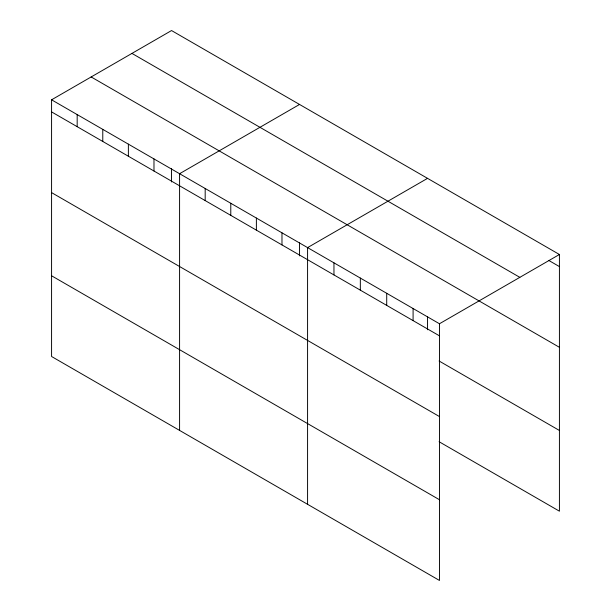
<?xml version="1.0" encoding="UTF-8"?>
<svg xmlns="http://www.w3.org/2000/svg" width="611" height="611" viewBox="0 0 611 611"><rect width="100%" height="100%" fill="white"/><g stroke="black" fill="none" stroke-linecap="round" stroke-linejoin="round"><path stroke-width="0.92" d="M439.462 416.565L439.462 323.754L51.576 99.807L51.576 356.503L439.462 580.45L439.462 416.565L51.576 192.618M439.08 441.715L559.424 511.193L559.424 254.497L171.538 30.55L51.576 99.807M299.543 104.45L179.581 173.715L179.581 430.404M427.547 178.351L307.577 247.615L307.577 504.312M439.462 323.754L559.424 254.497M548.709 260.401L559.424 266.587M131.953 53.409L519.839 277.348M91.161 76.955L559.424 347.308M51.576 111.897L439.462 335.844M439.08 360.994L559.424 430.472M51.576 275.782L439.462 499.729M427.547 316.529L427.547 329.757M413.089 308.524L413.089 320.615M386.71 293.295L386.71 305.385M360.337 278.074L360.337 290.156M333.957 262.845L333.957 274.935M299.543 242.62L299.543 255.856M281.976 232.837L281.976 244.919M256.383 218.051L256.383 230.141M230.782 203.272L230.782 215.362M205.181 188.494L205.181 200.584M171.538 168.72L171.538 181.956M153.98 158.929L153.98 171.019M128.379 144.15L128.379 156.24M102.778 129.372L102.778 141.462M77.177 114.593L77.177 126.676"/></g></svg>
